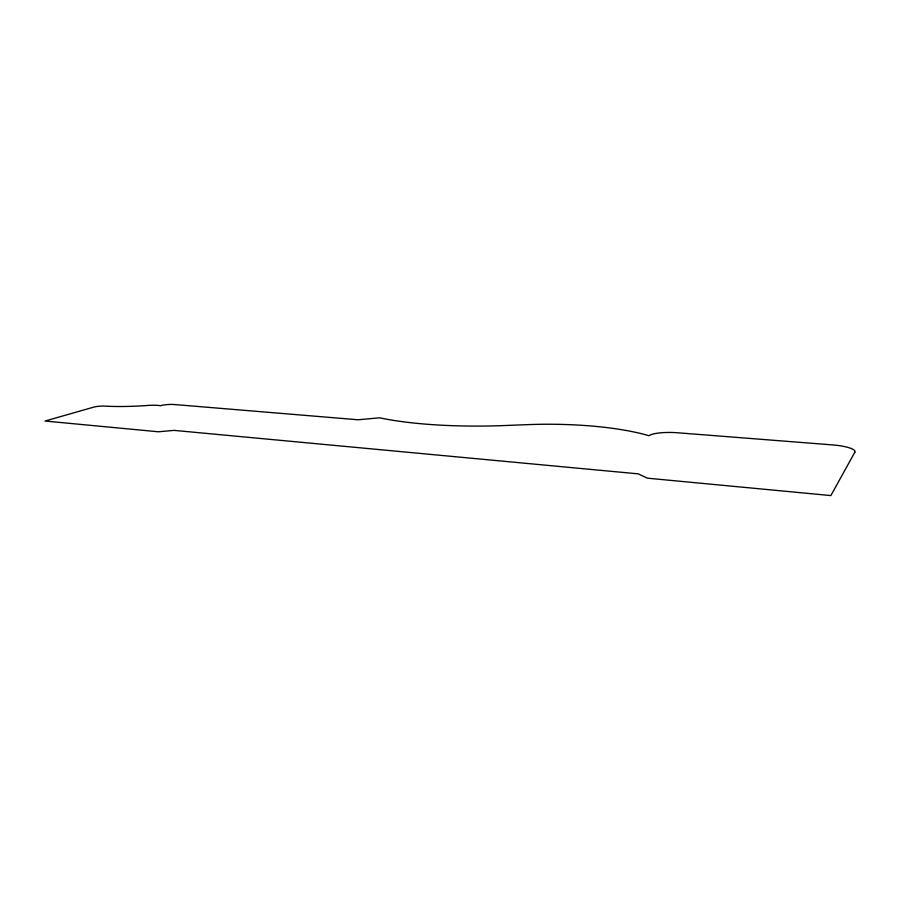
<?xml version="1.0" encoding="UTF-8"?>
<svg xmlns="http://www.w3.org/2000/svg" width="900" height="900" viewBox="0 0 900 900"><rect width="100%" height="100%" fill="white"/><g stroke="black" fill="none" stroke-linecap="round" stroke-linejoin="round"><path stroke-width="1.35" d="M854.831 452.228L830.857 495.574L647.471 478.181L638.179 473.85L174.083 430.38L158.445 431.786L45 421.031L93.397 407.228A8.19 1.496 -3.8 0 1 103.837 406.08A68.839 12.105 -3.4 0 0 149.299 405.338A14.287 2.677 -3.5 0 1 160.391 405.72A10.181 1.912 -3.3 0 1 174.544 404.539L358.132 419.771L379.676 417.803A135.281 26.145 -0.5 0 0 503.145 425.588L527.794 424.631A125.989 29.531 0.3 0 1 649.001 435.735A23.704 5.175 1.5 0 1 677.531 432.765L832.477 444.904A25.774 5.569 3.1 0 1 854.831 452.228"/></g></svg>
